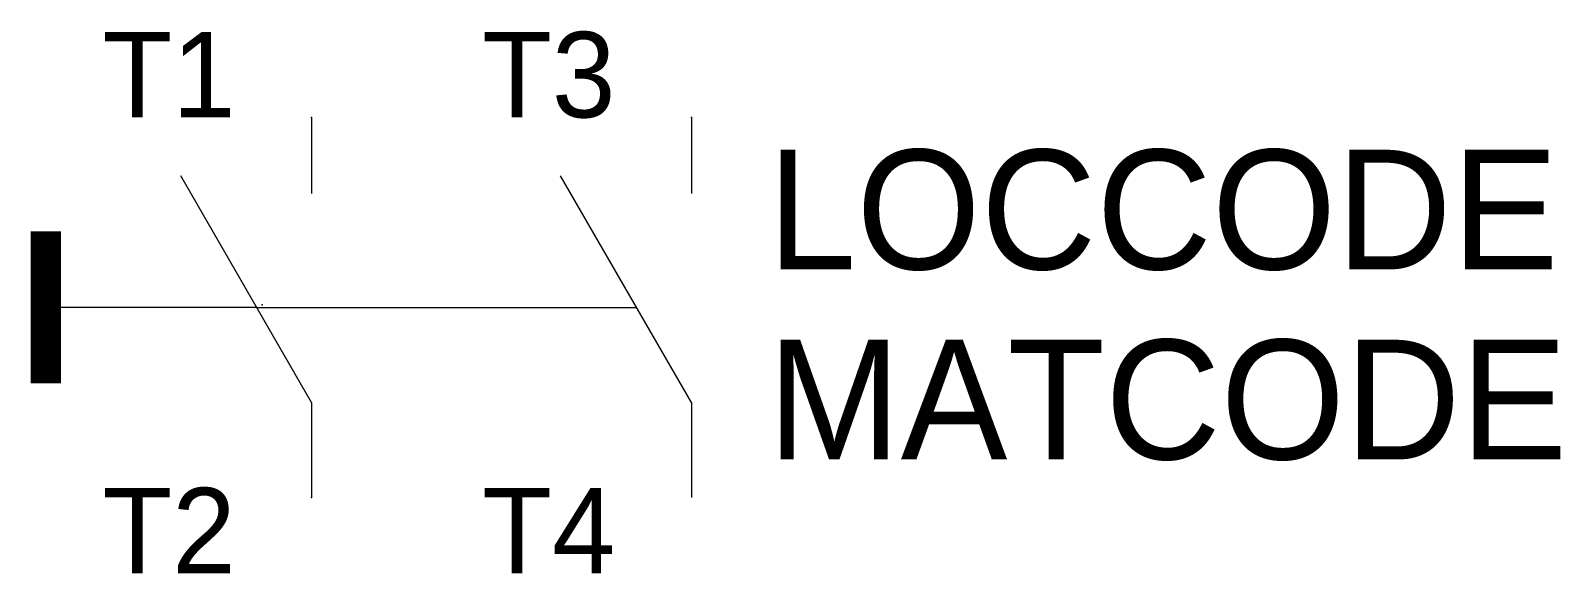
# Model space of a CAD drawing. Extents: x -7.4 to 32.9, y -7 to 7.3.
import ezdxf
from ezdxf.enums import TextEntityAlignment as Align

# ---------------------------------------------------------------- set-up
doc = ezdxf.new("R2010")
doc.units = 0
doc.linetypes.add('DASHED', pattern=[0])
doc.layers.get('0').update_dxf_attribs({"linetype": 'CONTINUOUS'})
for name, color, linetype in [('A', 7, 'CONTINUOUS'), ('C', 6, 'CONTINUOUS'), ('T2', 1, 'CONTINUOUS')]:
    doc.layers.add(name, color=color, linetype=linetype)

msp = doc.modelspace()

# ---------------------------------------------------------------- linework, layer by layer
at = {"color": 0}
for p, q in [((0, 5), (0, 3)), ((10, 5), (10, 3)), ((0, -2.5), (-3.444, 3.464)), ((10, -2.5), (6.556, 3.464)), ((0, -2.5), (0, -5)), ((10, -2.5), (10, -5))]:
    msp.add_line(p, q, dxfattribs=at)
at = {"color": 0, "linetype": 'CONTINUOUS'}
msp.add_line((-1.443, 0), (-7, 0), dxfattribs=at)
at = {"color": 0, "linetype": 'DASHED'}
msp.add_line((-1.44, 0), (8.56, 0), dxfattribs=at)
at = {"color": 0, "linetype": 'CONTINUOUS', "const_width": 0.8}
msp.add_lwpolyline([(-7, -2), (-7, 2)], dxfattribs=at)
at = {"layer": 'A', "color": 0, "linetype": 'DASHED'}
msp.add_point((-1.306, 0.067), dxfattribs=at)
at = {"layer": 'C', "color": 0, "linetype": 'DASHED'}
for p in [(0, 5), (0, -5)]:
    msp.add_point(p, dxfattribs=at)
at = {"layer": 'C', "color": 0}
msp.add_point((10, 5), dxfattribs=at)

# ---------------------------------------------------------------- texts
at = {"color": 0, "linetype": 'CONTINUOUS'}
for tag, p in [('LOCCODE', (12, 1)), ('MATCODE', (12, -4))]:
    msp.add_attdef(tag, p, '', height=3.15, dxfattribs=at)
at = {"layer": 'T2', "color": 0, "linetype": 'CONTINUOUS'}
for tag, p in [('T3', (8, 5)), ('T1', (-2, 5)), ('T2', (-2, -7)), ('T4', (8, -7))]:
    msp.add_attdef(tag, text='', height=2.25, dxfattribs=at).set_placement(p, align=Align.RIGHT)

doc.saveas('drawing.dxf')
